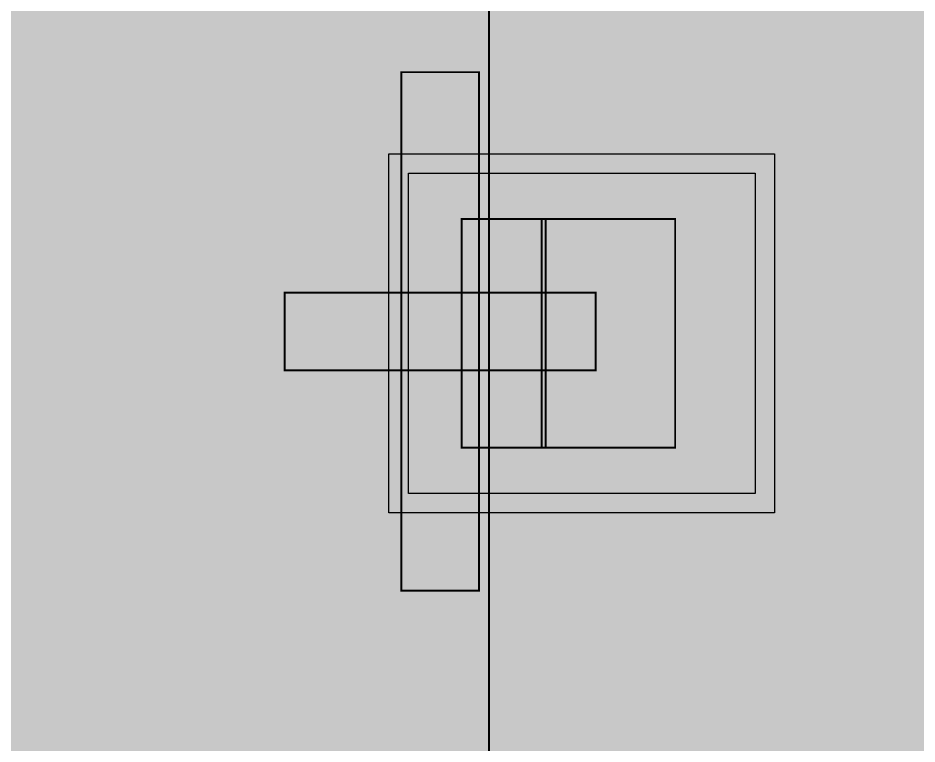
# Model space of a CAD drawing. Header units: millimetres. Extents: x -11 to 223, y -88 to 3.
# Drawn here: x 45.261 to 47.62, y -77.938 to -76.034 of the extents above; entities that cross this region are included whole.
import ezdxf

# ---------------------------------------------------------------- set-up
doc = ezdxf.new("R2010")
doc.units = ezdxf.units.MM
doc.header["$MEASUREMENT"] = 0
for name, color, linetype, true_color in [('Bottom-Layer', 7, 'Continuous', 0x0000ff), ('Component-Shape-Layer', 7, 'Continuous', 0x00cccc), ('Document-Layer', 7, 'Continuous', 0xffffff), ('Pin-Floating-Layer', 7, 'Continuous', 0xff99ff), ('Pin-Soldering-Layer', 7, 'Continuous', 0xcc9999), ('Top-Layer', 7, 'Continuous', 0xff0000), ('Top-Paste-Mask-Layer', 7, 'Continuous', 0x808080), ('Top-Silkscreen-Layer', 7, 'Continuous', 0xffcc00), ('Top-Solder-Mask-Layer', 7, 'Continuous', 0x800080)]:
    doc.layers.add(name, color=color, linetype=linetype, true_color=true_color)

msp = doc.modelspace()

# ---------------------------------------------------------------- hatches: boundary and pattern name
at = {"layer": 'Bottom-Layer'}
msp.add_hatch(color=256, dxfattribs=at).paths.add_polyline_path([(-10.3353, 1.9787), (-0.3804, 1.9787), (-0.8458, 1.7267), (-1.1955, 1.3295), (-1.3865, 0.836), (-1.3952, 0.3069), (-1.2205, -0.1927), (-0.8841, -0.6012), (-0.4273, -0.8683), (0.0937, -0.9612), (1.7937, -0.9612), (2.3147, -0.8683), (2.7716, -0.6012), (3.108, -0.1927), (3.2826, 0.3069), (3.2739, 0.836), (3.083, 1.3295), (2.7333, 1.7267), (2.2679, 1.9787), (222.6289, 1.9787), (222.6289, -87.4752), (-10.3353, -87.4752)])
at = {"layer": 'Document-Layer'}
for points in [[(46.4707, -76.1758), (46.4707, -77.5359), (46.2667, -77.5359), (46.2667, -76.1758)], [(46.4707, -76.1758), (46.4707, -77.5359), (46.2667, -77.5359), (46.2667, -76.1758)], [(46.7767, -76.7538), (46.7767, -76.9579), (45.9607, -76.9579), (45.9607, -76.7538)], [(46.7767, -76.7538), (46.7767, -76.9579), (45.9607, -76.9579), (45.9607, -76.7538)]]:
    msp.add_hatch(color=256, dxfattribs=at).paths.add_polyline_path(points)
at = {"layer": 'Pin-Floating-Layer'}
msp.add_hatch(color=256, dxfattribs=at).paths.add_polyline_path([(46.6451, -77.1606), (46.4251, -77.1606), (46.4251, -76.5606), (46.6451, -76.5606)])
msp.add_hatch(color=256, dxfattribs=at).paths.add_polyline_path([(46.6451, -77.1606), (46.4251, -77.1606), (46.4251, -76.5606), (46.6451, -76.5606)])
at = {"layer": 'Pin-Soldering-Layer'}
msp.add_hatch(color=256, dxfattribs=at).paths.add_polyline_path([(46.9851, -77.1606), (46.6351, -77.1606), (46.6351, -76.5606), (46.9851, -76.5606)])
msp.add_hatch(color=256, dxfattribs=at).paths.add_polyline_path([(46.9851, -77.1606), (46.6351, -77.1606), (46.6351, -76.5606), (46.9851, -76.5606)])
at = {"layer": 'Top-Layer'}
for points in [[(-10.3353, 1.9787), (-0.3804, 1.9787), (-0.8458, 1.7267), (-1.1955, 1.3295), (-1.3865, 0.836), (-1.3952, 0.3069), (-1.2205, -0.1927), (-0.8841, -0.6012), (-0.4273, -0.8683), (0.0937, -0.9612), (1.7937, -0.9612), (2.3147, -0.8683), (2.7716, -0.6012), (3.108, -0.1927), (3.2826, 0.3069), (3.2739, 0.836), (3.083, 1.3295), (2.7333, 1.7267), (2.2679, 1.9787), (222.6289, 1.9787), (222.6289, -87.4752), (-10.3353, -87.4752)], [(43.6593, -82.096), (40.6579, -82.096), (40.3843, -81.6891), (39.9759, -81.4177), (39.4948, -81.323), (39.014, -81.4194), (38.6066, -81.6923), (38.3345, -82.1002), (38.2389, -82.5812), (38.3345, -83.0621), (38.6066, -83.47), (39.014, -83.7429), (39.4948, -83.8393), (39.9759, -83.7446), (40.3843, -83.4732), (40.6579, -83.0663), (43.8603, -83.0663), (44.0459, -83.0294), (44.2033, -82.9242), (47.0791, -80.0484), (47.1843, -79.891), (47.2212, -79.7054), (47.2212, -77.6377), (47.4575, -77.5244), (47.5533, -77.2806), (47.5533, -76.4406), (47.5053, -76.2615), (47.3742, -76.1304), (47.1952, -76.0824), (46.2852, -76.0824), (46.1061, -76.1304), (45.975, -76.2615), (45.927, -76.4406), (45.927, -77.2806), (46.0201, -77.5214), (46.251, -77.6371), (46.251, -79.5044)], [(46.2852, -77.2806), (46.2852, -76.4406), (47.1952, -76.4406), (47.1952, -77.2806)]]:
    msp.add_hatch(color=256, dxfattribs=at).paths.add_polyline_path(points)
at = {"layer": 'Top-Paste-Mask-Layer'}
msp.add_hatch(color=256, dxfattribs=at).paths.add_polyline_path([(46.2852, -77.2806), (46.2852, -76.4406), (47.1952, -76.4406), (47.1952, -77.2806)])
at = {"layer": 'Top-Solder-Mask-Layer'}
msp.add_hatch(color=256, dxfattribs=at).paths.add_polyline_path([(46.2344, -77.3314), (46.2344, -76.3898), (47.246, -76.3898), (47.246, -77.3314)])

# ---------------------------------------------------------------- linework, layer by layer
at = {"layer": 'Component-Shape-Layer', "const_width": 0.0508}
msp.add_lwpolyline([(43.7351, -77.7106), (46.4351, -77.7106), (46.4351, -76.0106), (43.7351, -76.0106)], close=True, dxfattribs=at)
msp.add_lwpolyline([(43.7351, -77.7106), (46.4351, -77.7106), (46.4351, -76.0106), (43.7351, -76.0106)], close=True, dxfattribs=at)
at = {"layer": 'Document-Layer', "const_width": 0.00508}
for points in [[(46.4707, -76.1758), (46.4707, -77.5359), (46.2667, -77.5359), (46.2667, -76.1758)], [(46.4707, -76.1758), (46.4707, -77.5359), (46.2667, -77.5359), (46.2667, -76.1758)], [(46.7767, -76.7538), (46.7767, -76.9579), (45.9607, -76.9579), (45.9607, -76.7538)], [(46.7767, -76.7538), (46.7767, -76.9579), (45.9607, -76.9579), (45.9607, -76.7538)]]:
    msp.add_lwpolyline(points, close=True, dxfattribs=at)
at = {"layer": 'Pin-Floating-Layer', "const_width": 0.00508}
msp.add_lwpolyline([(46.6451, -77.1606), (46.4251, -77.1606), (46.4251, -76.5606), (46.6451, -76.5606)], close=True, dxfattribs=at)
msp.add_lwpolyline([(46.6451, -77.1606), (46.4251, -77.1606), (46.4251, -76.5606), (46.6451, -76.5606)], close=True, dxfattribs=at)
at = {"layer": 'Pin-Soldering-Layer', "const_width": 0.00508}
msp.add_lwpolyline([(46.9851, -77.1606), (46.6351, -77.1606), (46.6351, -76.5606), (46.9851, -76.5606)], close=True, dxfattribs=at)
msp.add_lwpolyline([(46.9851, -77.1606), (46.6351, -77.1606), (46.6351, -76.5606), (46.9851, -76.5606)], close=True, dxfattribs=at)
at = {"layer": 'Top-Layer', "const_width": 0.0508}
msp.add_lwpolyline([(44.2033, -82.9242), (47.0791, -80.0484), (47.1843, -79.891), (47.2212, -79.7054), (47.2212, -77.6377), (47.4575, -77.5244), (47.5533, -77.2806), (47.5533, -76.4406), (47.5053, -76.2615), (47.3742, -76.1304), (47.1952, -76.0824), (46.2852, -76.0824), (46.1061, -76.1304), (45.975, -76.2615), (45.927, -76.4406), (45.927, -77.2806), (46.0201, -77.5214), (46.251, -77.6371), (46.251, -79.5044), (43.6593, -82.096)], dxfattribs=at)
at = {"layer": 'Top-Layer'}
msp.add_lwpolyline([(46.2852, -77.2806), (46.2852, -76.4406), (47.1952, -76.4406), (47.1952, -77.2806)], close=True, dxfattribs=at)
at = {"layer": 'Top-Paste-Mask-Layer'}
msp.add_lwpolyline([(46.2852, -77.2806), (46.2852, -76.4406), (47.1952, -76.4406), (47.1952, -77.2806)], close=True, dxfattribs=at)
at = {"layer": 'Top-Silkscreen-Layer', "const_width": 0.0051}
msp.add_lwpolyline([(32.4971, -83.5812), (32.4971, -69.5811), (46.4971, -69.5811), (46.4971, -83.5812)], close=True, dxfattribs=at)
msp.add_lwpolyline([(32.4971, -83.5812), (32.4971, -69.5811), (46.4971, -69.5811), (46.4971, -83.5812)], close=True, dxfattribs=at)
at = {"layer": 'Top-Silkscreen-Layer'}
for points, const_width in [([(46.5113, -75.9344), (46.5113, -76.2604)], 0.152), ([(46.5113, -75.9344), (46.5113, -76.2604)], 0.152), ([(46.5113, -77.4607), (46.5113, -77.7869)], 0.152), ([(46.5113, -77.4607), (46.5113, -77.7869)], 0.152), ([(43.6589, -77.7869), (46.5113, -77.7869)], 0.1524), ([(43.6589, -77.7869), (46.5113, -77.7869)], 0.1524)]:
    msp.add_lwpolyline(points, dxfattribs=dict(at, const_width=const_width))
at = {"layer": 'Top-Solder-Mask-Layer'}
msp.add_lwpolyline([(46.2344, -77.3314), (46.2344, -76.3898), (47.246, -76.3898), (47.246, -77.3314)], close=True, dxfattribs=at)

doc.saveas('drawing.dxf')
